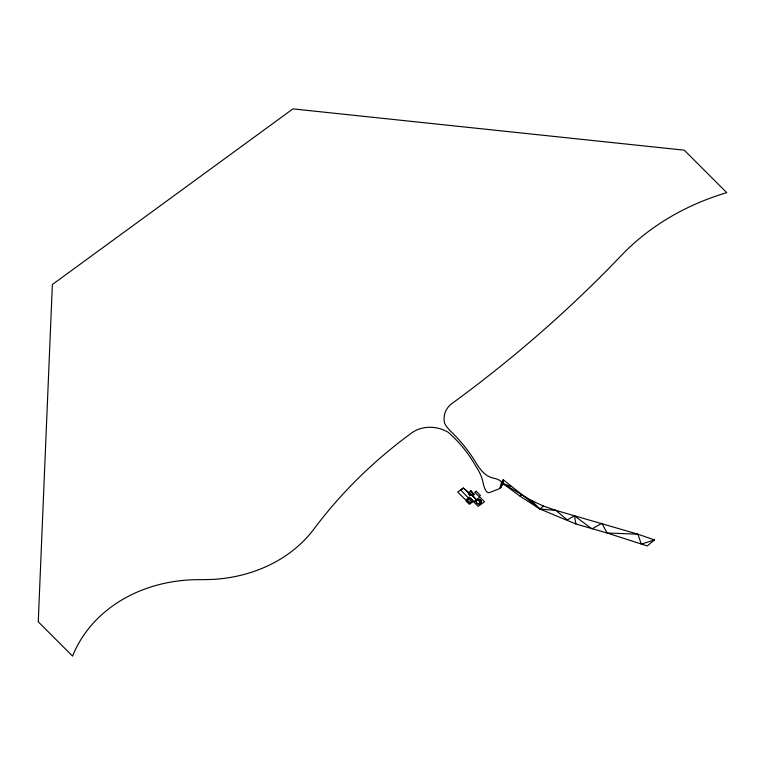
<?xml version="1.0" encoding="UTF-8"?>
<svg xmlns="http://www.w3.org/2000/svg" width="765" height="765" viewBox="0 0 765 765"><rect width="100%" height="100%" fill="white"/><g stroke="black" fill="none" stroke-linecap="round" stroke-linejoin="round"><path stroke-width="1.15" d="M479.339 500.387C478.106 502.27 477.427 498.522 479.292 500.109M478.661 500.167L478.527 500.664L478.842 500.243M479.961 501.582C479.445 501.964 480.707 502.662 480.076 501.486C481.807 499.315 478.001 499.315 480.315 501.362M480.152 500.788C478.727 500.186 481.74 502.624 480.152 500.645M468.763 498.331L460.817 490.078L463.399 488.194L469.108 493.138L468.199 493.798L469.863 495.634L470.877 494.898L471.862 495.577L463.408 487.898L457.747 492.038L465.933 500.224C469.385 496.332 470.312 497.164 473.764 501.658L476.337 499.784L471.986 495.118L476.519 499.65L479.932 497.154L484.513 501.735L478.163 506.373L469.05 497.26M468.935 498.197L469.232 497.135M472.541 495.519L474.013 493.913M471.45 501.697C469.968 502.949 473.181 501.764 471.517 501.754M473.918 494.496L470.714 490.633L473.927 494.486L472.531 495.51M501.974 482.285A12.565 10.633 15.1 0 0 494.276 478.316A17.088 14.459 15.1 0 1 484.197 473.305A44.504 37.657 15.1 0 1 479.521 468.103L478.938 467.319A44.504 37.657 15.1 0 1 476.786 464.059A161.826 136.935 15.1 0 0 450.422 430.963A31.336 26.517 15.1 0 1 444.608 423.284A25.274 21.391 15.1 0 1 452.029 403.48A1540.844 1303.856 15.1 0 0 621.285 255.52A267.32 226.211 15.1 0 1 726.75 192.656L684.273 150.179L292.957 108.879L52.364 284.523L38.25 621.802L72.56 656.121A147.779 125.049 15.1 0 1 201.262 579.669L212.613 579.43A145.264 122.926 15.1 0 0 314.08 528.854A574.525 486.158 15.1 0 1 411.742 432.894A30.753 26.02 15.1 0 1 448.252 432.302A132.488 112.111 15.1 0 1 475.084 464.977L477.943 469.614A52.03 44.035 15.1 0 1 481.319 476.605L481.749 477.809A52.03 44.035 15.1 0 1 483.356 483.891A24.384 20.636 15.1 0 0 485.899 490.585A3.136 2.658 15.1 0 0 489.284 492.65L499.803 488.558L501.438 482.505L503.274 479.741L539.966 509.041L575.863 523.977L607.094 532.995L647.238 545.933L654.505 539.937L637.876 534.19L555.859 510.36L543.389 506.028L531.216 500.358L501.438 482.505M501.209 486.989L502.108 484.025L501.209 486.989L500.606 487.085L500.549 486.301L501.572 485.641M471.364 501.773L471.422 502.27M479.923 501.639L480.449 501.285M499.803 488.558L501.61 485.899L503.274 479.741L503.533 483.977L520.219 496.303L539.966 509.041L555.859 510.36L567.334 519.961L574.419 515.753L591.976 528.94L601.854 523.289L607.094 532.995L637.876 534.19L641.299 544.135L654.505 539.937M501.792 485.335L503.074 483.557A12.565 10.633 15.1 0 0 502.548 482.906M520.219 496.303L521.807 494.286M543.389 506.028L539.966 509.041L531.216 500.358M471.546 501.649L471.393 502.385M503.533 483.977L510.829 486.224M574.419 515.753L575.863 523.977M479.502 502.586L480.095 502.796L479.502 502.586M470.676 491.092L469.184 492.172L472.588 495.586L474.08 494.496L470.676 491.092M476.184 491.245L474.759 492.287L479.005 496.542L480.439 495.5L476.184 491.245M467.128 500.32L466.124 501.056L469.385 504.307L470.389 503.58L467.128 500.32M468.935 499.01L467.319 500.186L470.571 503.447L472.196 502.261L468.935 499.01M477.59 499.641L477.054 499.937A2.572 2.18 15.1 0 0 477.829 503.647A2.572 2.18 15.1 0 0 481.338 501.744A2.572 2.18 15.1 0 0 477.59 499.641M476.758 503.188A2.783 2.352 15.1 0 0 481.415 502.605A2.783 2.352 15.1 0 0 478.163 499.354A2.783 2.352 15.1 0 0 476.758 503.188"/></g></svg>
